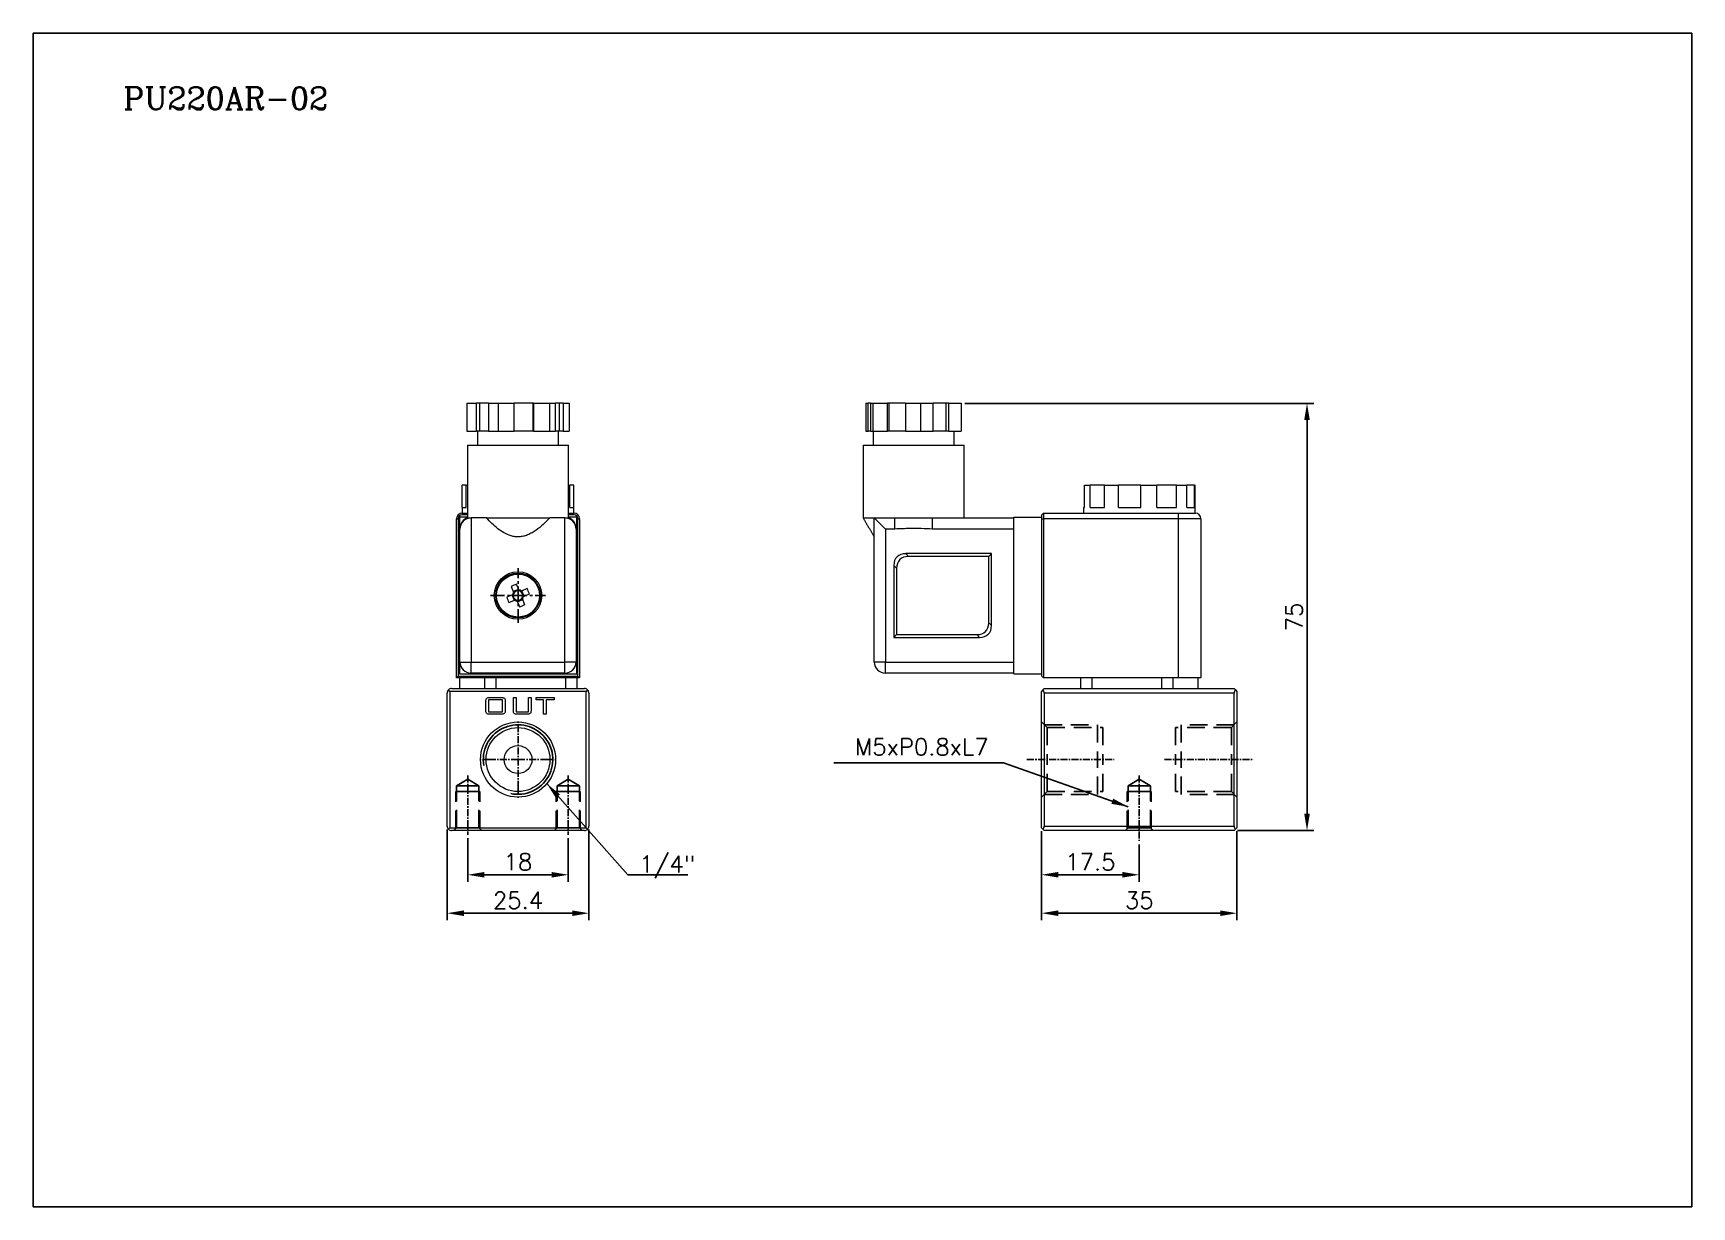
# Model space of a CAD drawing. Extents: x 43 to 657, y -277 to 163.
# Drawn here: x 360 to 657, y -47.4 to 162.6 of the extents above; entities that cross this region are included whole.
import ezdxf

# ---------------------------------------------------------------- set-up
doc = ezdxf.new("R2010")
doc.units = 0
doc.linetypes.add('CENTERX2', pattern=[4, 2.5, -0.5, 0.5, -0.5])
doc.linetypes.add('HIDDEN', pattern=[9.525, 6.35, -3.175])
doc.layers.get('0').update_dxf_attribs({"color": 254, "linetype": 'CONTINUOUS'})
doc.layers.get('Defpoints').update_dxf_attribs({"linetype": 'CONTINUOUS'})
for name, color, linetype in [('CENTER', 1, 'CENTERX2'), ('DIM', 6, 'CONTINUOUS'), ('HID', 3, 'HIDDEN'), ('LIN', 7, 'CONTINUOUS'), ('S', 5, 'HIDDEN')]:
    doc.layers.add(name, color=color, linetype=linetype)
doc.layers.add('框', color=2, linetype='CONTINUOUS', plot=False)
doc.styles.add('CHINA', font='romanc.shx', dxfattribs={"bigfont": 'chineset.shx'})
doc.styles.add('STYLE1', font='txt.shx', dxfattribs={"bigfont": 'chineset.shx'})
doc.dimstyles.new('S1', dxfattribs={"dimscale": 0, "dimtxt": 3, "dimasz": 3, "dimexe": 1.25, "dimexo": 0.625, "dimgap": 0.8, "dimtad": 1, "dimdsep": 46, "dimtxsty": 'STYLE1', "dimcen": 3, "dimclrd": 256, "dimclre": 256, "dimclrt": 4, "dimadec": 0, "dimazin": 0, "dimtfac": 1, "dimtmove": 0, "dimatfit": 3, "dimfxl": 0, "dimtolj": 1, "dimtzin": 0, "dimarcsym": 0})

# ---------------------------------------------------------------- blocks, each defined once
blk = doc.blocks.new('標準圖面說明')
at = {"layer": '框', "ltscale": 0.5}
for p, q in [((-377.02, 162.93), (-80.02, 162.93)), ((-377.02, -47.07), (-377.02, 162.93)), ((-80.02, 162.93), (-80.02, -47.07)), ((-80.02, -47.07), (-377.02, -47.07))]:
    blk.add_line(p, q, dxfattribs=at)
blk = doc.blocks.new('PU220AR-02')
at = {"color": 7, "linetype": 'Continuous', "lineweight": 15}
for p, q in [((77.66, 143.77), (77.66, 138.77)), ((77.66, 143.77), (79.41, 143.77)), ((79.41, 138.77), (79.41, 143.77)), ((79.96, 143.77), (79.41, 143.77)), ((79.96, 138.77), (79.96, 143.77)), ((81.54, 143.77), (79.96, 143.77)), ((81.54, 143.77), (81.54, 138.77)), ((81.54, 143.77), (83.29, 143.77)), ((83.29, 143.77), (83.29, 138.77)), ((83.29, 143.77), (86.13, 143.77)), ((86.13, 138.77), (86.13, 143.77)), ((89.51, 143.77), (86.13, 143.77)), ((89.51, 138.77), (89.51, 143.77)), ((89.6, 143.77), (89.51, 143.77)), ((89.6, 143.77), (89.6, 138.77)), ((89.6, 143.77), (92.45, 143.77)), ((92.45, 143.77), (92.45, 138.77)), ((92.45, 143.77), (93.54, 143.77)), ((93.54, 138.77), (93.54, 143.77)), ((94.23, 143.77), (93.54, 143.77)), ((94.23, 138.77), (94.23, 143.77)), ((94.88, 143.77), (94.23, 143.77)), ((94.88, 143.77), (94.88, 138.77)), ((94.88, 143.77), (95.97, 143.77)), ((95.97, 143.77), (95.97, 138.77)), ((149.12, 143.77), (149.12, 138.77)), ((149.12, 143.77), (149.49, 143.77)), ((149.49, 138.77), (149.49, 143.77)), ((149.95, 143.77), (149.49, 143.77)), ((149.95, 143.77), (149.95, 138.77)), ((149.95, 143.77), (150.33, 143.77)), ((150.33, 143.77), (150.33, 138.77)), ((150.33, 143.77), (152.98, 143.77)), ((152.98, 138.77), (152.98, 143.77)), ((153.25, 143.77), (152.98, 143.77)), ((153.25, 138.77), (153.25, 143.77)), ((156.22, 143.77), (153.25, 143.77)), ((156.22, 143.77), (156.22, 138.77)), ((156.22, 143.77), (158.87, 143.77)), ((158.87, 143.77), (158.87, 138.77)), ((158.87, 143.77), (161.14, 143.77)), ((161.14, 138.77), (161.14, 143.77)), ((163.49, 143.77), (161.14, 143.77)), ((163.49, 138.77), (163.49, 143.77)), ((163.92, 143.77), (163.49, 143.77)), ((163.92, 143.77), (163.92, 138.77)), ((163.92, 143.77), (166.19, 143.77)), ((166.19, 143.77), (166.19, 138.77)), ((77.66, 138.77), (79.41, 138.77)), ((79.96, 138.77), (79.41, 138.77)), ((81.54, 138.77), (79.96, 138.77)), ((81.54, 138.77), (83.29, 138.77)), ((83.29, 138.77), (86.13, 138.77)), ((89.51, 138.77), (86.13, 138.77)), ((89.6, 138.77), (89.51, 138.77)), ((89.6, 138.77), (92.45, 138.77)), ((92.45, 138.77), (93.54, 138.77)), ((94.23, 138.77), (93.54, 138.77)), ((94.88, 138.77), (94.23, 138.77)), ((94.88, 138.77), (95.97, 138.77)), ((149.12, 138.77), (149.49, 138.77)), ((149.95, 138.77), (149.49, 138.77)), ((149.95, 138.77), (150.33, 138.77)), ((150.33, 138.77), (152.98, 138.77)), ((153.25, 138.77), (152.98, 138.77)), ((156.22, 138.77), (153.25, 138.77)), ((156.22, 138.77), (158.87, 138.77)), ((158.87, 138.77), (161.14, 138.77)), ((163.49, 138.77), (161.14, 138.77)), ((163.92, 138.77), (163.49, 138.77)), ((163.92, 138.77), (166.19, 138.77)), ((77.77, 136.27), (95.87, 136.27)), ((148.6, 136.27), (166.7, 136.27)), ((76.82, 125.13), (76.82, 129.13)), ((77.53, 129.13), (76.82, 129.13)), ((77.53, 125.13), (77.53, 129.13)), ((77.53, 129.13), (77.77, 129.13)), ((95.87, 129.13), (96.11, 129.13)), ((96.11, 125.13), (96.11, 129.13)), ((96.81, 129.13), (96.11, 129.13)), ((96.81, 125.13), (96.81, 129.13)), ((188.26, 125.13), (188.26, 129.13)), ((188.26, 129.13), (189.25, 129.13)), ((189.25, 125.13), (189.25, 129.13)), ((191.86, 129.13), (189.25, 129.13)), ((191.86, 125.13), (191.86, 129.13)), ((191.86, 129.13), (194.35, 129.13)), ((194.35, 125.13), (194.35, 129.13)), ((198.35, 129.13), (194.35, 129.13)), ((198.35, 125.13), (198.35, 129.13)), ((198.35, 129.13), (201.19, 129.13)), ((201.19, 125.13), (201.19, 129.13)), ((204.71, 129.13), (201.19, 129.13)), ((204.71, 125.13), (204.71, 129.13)), ((204.71, 129.13), (206.56, 129.13)), ((206.56, 125.13), (206.56, 129.13)), ((207.95, 129.13), (206.56, 129.13)), ((207.95, 125.13), (207.95, 129.13)), ((207.95, 129.13), (208.05, 129.13)), ((76.82, 125.13), (77.53, 125.13)), ((96.11, 125.13), (96.82, 125.13)), ((188.05, 125.13), (188.26, 125.13)), ((189.25, 125.13), (191.86, 125.13)), ((194.35, 125.13), (198.35, 125.13)), ((201.19, 125.13), (204.71, 125.13)), ((206.56, 125.13), (207.95, 125.13)), ((75.82, 123.13), (76.12, 123.13)), ((75.82, 94.63), (75.82, 123.13)), ((76.12, 123.13), (76.12, 94.93)), ((76.32, 123.38), (76.32, 95.38)), ((77.77, 123.38), (76.32, 123.38)), ((76.82, 124.13), (76.82, 123.83)), ((76.82, 124.13), (77.77, 124.13)), ((77.77, 123.83), (76.82, 123.83)), ((77.77, 123.28), (78.39, 123.28)), ((78.42, 123.28), (78.42, 97.48)), ((81.14, 123.28), (78.42, 123.28)), ((81.14, 123.27), (81.14, 123.28)), ((81.14, 123.27), (92.49, 123.27)), ((92.49, 123.28), (92.49, 123.27)), ((95.22, 123.28), (92.49, 123.28)), ((95.22, 97.48), (95.22, 123.28)), ((95.25, 123.28), (95.87, 123.28)), ((95.87, 124.13), (96.82, 124.13)), ((96.82, 123.83), (95.87, 123.83)), ((97.32, 123.38), (95.87, 123.38)), ((96.82, 123.83), (96.82, 124.13)), ((97.32, 95.38), (97.32, 123.38)), ((97.52, 94.93), (97.52, 123.13)), ((97.52, 123.13), (97.82, 123.13)), ((97.82, 123.13), (97.82, 94.63)), ((148.6, 123.27), (150.6, 123.27)), ((150.6, 97.48), (150.6, 123.28)), ((152.6, 121.28), (150.6, 123.28)), ((150.6, 123.28), (154.29, 123.28)), ((154.29, 121.28), (154.29, 123.28)), ((154.29, 123.28), (161.02, 123.28)), ((161.02, 121.28), (161.02, 123.28)), ((161.02, 123.28), (175.6, 123.28)), ((175.6, 95.38), (175.6, 123.38)), ((175.6, 123.38), (180.6, 123.38)), ((180.6, 123.83), (180.9, 124.13)), ((180.6, 123.13), (180.6, 123.83)), ((180.6, 94.93), (180.6, 123.13)), ((180.6, 123.13), (180.9, 123.13)), ((180.9, 124.13), (180.9, 123.13)), ((180.9, 124.13), (198.05, 124.13)), ((180.9, 123.13), (180.9, 94.63)), ((205.1, 123.13), (180.9, 123.13)), ((198.05, 124.13), (205.1, 124.13)), ((205.1, 123.13), (205.1, 124.13)), ((205.1, 124.13), (208.1, 124.13)), ((209.1, 123.13), (205.1, 123.13)), ((205.1, 94.63), (205.1, 123.13)), ((209.1, 123.13), (209.1, 94.63)), ((76.42, 121.28), (76.42, 121.27)), ((76.42, 97.48), (76.42, 121.28)), ((97.22, 121.27), (97.22, 121.28)), ((97.22, 121.28), (97.22, 97.48)), ((152.6, 121.28), (152.6, 97.48)), ((154.29, 121.28), (152.6, 121.28)), ((175.6, 121.28), (161.02, 121.28)), ((171.6, 116.88), (156.23, 116.88)), ((156.23, 116.88), (156.73, 116.38)), ((171.1, 116.38), (156.73, 116.38)), ((171.1, 116.38), (171.6, 116.88)), ((171.1, 104.5), (171.1, 116.38)), ((171.6, 104), (171.6, 116.88)), ((154.1, 114.76), (154.1, 101.88)), ((154.6, 114.26), (154.1, 114.76)), ((154.6, 114.26), (154.6, 102.38)), ((85.58, 111.02), (86.01, 109.98)), ((86.92, 110.48), (85.97, 110.09)), ((86.96, 110.38), (86.54, 111.41)), ((88.45, 110.61), (87.42, 110.18)), ((87.92, 109.28), (87.53, 110.23)), ((85.82, 109.52), (84.79, 109.1)), ((85.18, 108.14), (86.21, 108.57)), ((85.71, 109.48), (86.1, 108.53)), ((86.67, 108.38), (87.1, 107.35)), ((86.72, 108.27), (87.67, 108.67)), ((88.05, 107.74), (87.62, 108.77)), ((87.82, 109.23), (88.85, 109.66)), ((171.1, 104.5), (171.6, 104)), ((154.6, 102.38), (154.1, 101.88)), ((154.1, 101.88), (169.48, 101.88)), ((154.6, 102.38), (168.98, 102.38)), ((169.48, 101.88), (168.98, 102.38)), ((76.32, 95.38), (97.32, 95.38)), ((76.42, 97.48), (78.42, 97.48)), ((78.42, 95.48), (78.42, 97.48)), ((78.42, 97.48), (95.22, 97.48)), ((95.22, 95.48), (78.42, 95.48)), ((95.22, 95.48), (95.22, 97.48)), ((97.22, 97.48), (95.22, 97.48)), ((152.6, 97.48), (150.6, 97.48)), ((152.6, 95.48), (152.6, 97.48)), ((152.6, 97.48), (175.6, 97.48)), ((175.6, 95.48), (152.6, 95.48)), ((175.6, 95.38), (180.6, 95.38)), ((74.62, 92.23), (74.35, 92.49)), ((99.02, 92.23), (74.62, 92.23)), ((74.62, 92.23), (74.62, 67.83)), ((74.92, 92.73), (98.72, 92.73)), ((75.82, 94.63), (76.12, 94.93)), ((97.82, 94.63), (75.82, 94.63)), ((76.12, 94.93), (97.52, 94.93)), ((76.32, 94.63), (76.32, 92.73)), ((80.82, 94.63), (80.82, 92.73)), ((82.82, 94.63), (82.82, 92.73)), ((95.32, 94.63), (95.32, 92.73)), ((97.32, 94.63), (97.32, 92.73)), ((97.52, 94.93), (97.82, 94.63)), ((99.28, 92.49), (99.02, 92.23)), ((99.02, 67.83), (99.02, 92.23)), ((180.82, 92.49), (180.55, 92.23)), ((180.55, 67.83), (180.55, 92.23)), ((180.6, 94.93), (180.9, 94.63)), ((180.82, 92.49), (181.05, 92.73)), ((205.1, 94.63), (180.9, 94.63)), ((181.05, 92.73), (215.05, 92.73)), ((187.55, 94.63), (187.55, 92.73)), ((189.55, 94.63), (189.55, 92.73)), ((202.05, 94.63), (202.05, 92.73)), ((204.05, 94.63), (204.05, 92.73)), ((209.1, 94.63), (205.1, 94.63)), ((208.55, 94.63), (208.55, 92.73)), ((215.05, 92.73), (215.29, 92.49)), ((215.29, 92.49), (215.55, 92.23)), ((215.55, 92.23), (215.55, 67.83)), ((74.12, 68.13), (74.12, 91.93)), ((81.06, 88.84), (81.06, 90.4)), ((81.54, 90.7), (81.54, 88.56)), ((84.06, 90.7), (81.54, 90.7)), ((81.75, 91.13), (83.85, 91.13)), ((84.06, 88.56), (84.06, 90.7)), ((84.54, 90.4), (84.54, 88.84)), ((85.99, 88.85), (85.99, 91.13)), ((85.99, 91.13), (86.47, 91.13)), ((86.47, 91.13), (86.47, 88.56)), ((88.67, 91.13), (89.15, 91.13)), ((88.67, 88.56), (88.67, 91.13)), ((89.15, 91.13), (89.15, 88.85)), ((90.06, 91.13), (93.27, 91.13)), ((90.06, 90.7), (90.06, 91.13)), ((91.4, 90.7), (90.06, 90.7)), ((91.4, 88.13), (91.4, 90.7)), ((91.88, 90.7), (91.88, 88.13)), ((93.27, 90.7), (91.88, 90.7)), ((93.27, 91.13), (93.27, 90.7)), ((99.52, 91.93), (99.52, 68.13)), ((215.05, 91.93), (181.05, 91.93)), ((181.05, 91.93), (181.05, 68.13)), ((215.05, 68.13), (215.05, 91.93)), ((81.54, 88.56), (84.06, 88.56)), ((83.85, 88.13), (81.75, 88.13)), ((86.47, 88.56), (88.67, 88.56)), ((88.46, 88.13), (86.67, 88.13)), ((91.88, 88.13), (91.4, 88.13)), ((74.62, 67.83), (74.35, 67.56)), ((74.62, 67.83), (99.02, 67.83)), ((98.72, 67.33), (74.92, 67.33)), ((99.28, 67.56), (99.02, 67.83)), ((180.82, 67.56), (180.55, 67.83)), ((181.05, 67.33), (180.82, 67.56)), ((181.05, 68.13), (215.05, 68.13)), ((215.05, 67.33), (181.05, 67.33)), ((215.29, 67.56), (215.05, 67.33)), ((215.29, 67.56), (215.55, 67.83))]:
    blk.add_line(p, q, dxfattribs=at)
for centre, radius in [((86.82, 109.38), 4.25), ((86.82, 109.38), 4), ((86.82, 109.38), 3.85), ((86.82, 80.03), 6.72), ((86.82, 80.03), 5.72), ((86.82, 80.03), 2.5)]:
    blk.add_circle(centre, radius, dxfattribs=at)
for centre, radius, start, end in [((76.82, 123.13), 1, 90, 180), ((76.82, 123.13), 0.7, 90, 180), ((78.42, 121.39), 2, 108.495, 180), ((78.42, 121.28), 2, 90, 180), ((95.22, 121.28), 2, 0, 90), ((95.22, 121.39), 2, 360, 71.5478), ((96.82, 123.13), 1, 0, 90), ((96.82, 123.13), 0.7, 0, 90), ((208.1, 123.13), 1, 0, 90), ((91.55, 97.93), 14.38, 110.396, 114.5006), ((86.82, 109.38), 1.01, 143.1352, 171.7614), ((86.82, 109.38), 0.851, 75.2072, 149.6894), ((86.82, 109.38), 1.01, 53.1352, 81.7614), ((86.82, 109.38), 0.851, 59.6894, 75.2072), ((86.82, 109.38), 0.851, 345.2072, 59.6894), ((75.37, 104.65), 14.38, 20.396, 24.5006), ((98.27, 114.11), 14.38, 200.396, 204.5006), ((86.82, 109.38), 0.851, 165.2072, 239.6894), ((86.82, 109.38), 0.851, 149.6894, 165.2072), ((86.82, 109.38), 1.01, 233.1352, 261.7614), ((86.82, 109.38), 0.851, 239.6894, 255.2072), ((86.82, 109.38), 0.851, 255.2072, 329.6894), ((82.09, 120.83), 14.38, 290.396, 294.5006), ((86.82, 109.38), 0.851, 329.6894, 345.2072), ((86.82, 109.38), 1.01, 323.1352, 351.7614), ((78.42, 97.48), 2, 180, 270), ((95.22, 97.48), 2, 270, 0), ((152.6, 97.48), 2, 180, 270), ((74.92, 91.93), 0.8, 135, 180), ((74.92, 91.93), 0.8, 90, 135), ((98.72, 91.93), 0.8, 45, 90), ((98.72, 91.93), 0.8, 0, 45), ((180.25, 91.93), 0.8, 0, 45), ((215.85, 91.93), 0.8, 135, 180), ((74.92, 68.13), 0.8, 180, 225), ((74.92, 68.13), 0.8, 225, 270), ((98.72, 68.13), 0.8, 270, 315), ((98.72, 68.13), 0.8, 315, 0), ((180.25, 68.13), 0.8, 315, 0), ((215.85, 68.13), 0.8, 180, 225)]:
    blk.add_arc(centre, radius, start, end, dxfattribs=at)
for centre, major_axis in [((158.35, 112.63), (3.67, -3.67)), ((158.85, 112.13), (3.67, -3.67)), ((166.86, 106.62), (-3.67, 3.67)), ((167.36, 106.12), (-3.67, 3.67))]:
    blk.add_ellipse(centre, major_axis=major_axis, ratio=0.57735, start_param=2.617994, end_param=3.665191, dxfattribs=at)
for points in [[(79.57, 138.77), (79.57, 136.27)], [(94.07, 136.27), (94.07, 138.77)], [(150.4, 138.77), (150.4, 136.27)], [(164.9, 136.27), (164.9, 138.77)], [(77.77, 136.27), (77.77, 123.28)], [(95.87, 123.28), (95.87, 136.27)], [(148.6, 136.27), (148.6, 123.27)], [(166.7, 123.28), (166.7, 136.27)], [(208.05, 124.13), (208.05, 129.13)], [(76.82, 125.13), (76.82, 124.13)], [(96.82, 124.13), (96.82, 125.13)], [(188.05, 125.13), (188.05, 124.13)], [(148.6, 123.27), (150.6, 119.88)]]:
    blk.add_open_spline(points, degree=1, dxfattribs=at)
for points, knots in [([(92.49, 123.27), (92.4, 123.17), (91.93, 122.68), (91.05, 121.82), (89.94, 120.96), (88.95, 120.39), (88.18, 120.07), (87.41, 119.9), (86.67, 119.86), (85.93, 119.95), (85.09, 120.2), (84.17, 120.66), (83.15, 121.37), (82.13, 122.24), (81.47, 122.93), (81.14, 123.27)], [0, 0, 0, 0, 0.028669, 0.150339, 0.271743, 0.337217, 0.402576, 0.456768, 0.510913, 0.565083, 0.619314, 0.704511, 0.789952, 0.894929, 1, 1, 1, 1]), ([(76.42, 121.28), (76.42, 121.31), (76.42, 121.36), (76.42, 121.37), (76.42, 121.37)], [0, 0, 0, 0, 0.582489, 1, 1, 1, 1]), ([(97.22, 121.37), (97.22, 121.37), (97.22, 121.39), (97.22, 121.31), (97.22, 121.29), (97.22, 121.28)], [0, 0, 0, 0, 0.175485, 0.601995, 1, 1, 1, 1]), ([(161.02, 121.28), (160.36, 121.3), (159.02, 121.35), (157.23, 121.41), (155.65, 121.31), (154.74, 121.29), (154.29, 121.28)], [0, 0, 0, 0, 0.296977, 0.593776, 0.7969, 1, 1, 1, 1]), ([(86.01, 109.98), (86.01, 109.98), (86.03, 109.92), (86.06, 109.87), (86.08, 109.81), (86.08, 109.81)], [0, 0, 0, 0, 0.113377, 0.930019, 1, 1, 1, 1]), ([(87.03, 110.2), (87.03, 110.2), (87.01, 110.26), (86.99, 110.32), (86.96, 110.37), (86.96, 110.38)], [0, 0, 0, 0, 0.069981, 0.886623, 1, 1, 1, 1]), ([(87.42, 110.18), (87.42, 110.18), (87.36, 110.16), (87.3, 110.14), (87.25, 110.11), (87.25, 110.11)], [0, 0, 0, 0, 0.113377, 0.930019, 1, 1, 1, 1]), ([(85.99, 109.59), (85.99, 109.59), (85.94, 109.57), (85.88, 109.55), (85.82, 109.52), (85.82, 109.52)], [0, 0, 0, 0, 0.069981, 0.886623, 1, 1, 1, 1]), ([(86.21, 108.57), (86.22, 108.57), (86.27, 108.59), (86.33, 108.62), (86.38, 108.64), (86.39, 108.64)], [0, 0, 0, 0, 0.113377, 0.930019, 1, 1, 1, 1]), ([(86.6, 108.55), (86.6, 108.55), (86.62, 108.5), (86.65, 108.44), (86.67, 108.39), (86.67, 108.38)], [0, 0, 0, 0, 0.069981, 0.886623, 1, 1, 1, 1]), ([(87.62, 108.77), (87.62, 108.78), (87.6, 108.83), (87.58, 108.89), (87.55, 108.94), (87.55, 108.95)], [0, 0, 0, 0, 0.113377, 0.930019, 1, 1, 1, 1]), ([(87.64, 109.16), (87.64, 109.16), (87.7, 109.18), (87.76, 109.21), (87.81, 109.23), (87.82, 109.23)], [0, 0, 0, 0, 0.069981, 0.886623, 1, 1, 1, 1]), ([(81.06, 90.4), (81.06, 90.48), (81.06, 90.62), (81.11, 90.84), (81.24, 91.05), (81.49, 91.12), (81.66, 91.12), (81.75, 91.13)], [0, 0, 0, 0, 0.187546, 0.374769, 0.559822, 0.779157, 1, 1, 1, 1]), ([(83.85, 91.13), (83.92, 91.12), (84.07, 91.12), (84.29, 91.07), (84.47, 90.91), (84.53, 90.66), (84.54, 90.49), (84.54, 90.4)], [0, 0, 0, 0, 0.187413, 0.3743814, 0.5591041, 0.7790927, 1, 1, 1, 1]), ([(81.75, 88.13), (81.67, 88.13), (81.53, 88.13), (81.31, 88.18), (81.12, 88.34), (81.07, 88.59), (81.06, 88.76), (81.06, 88.84)], [0, 0, 0, 0, 0.187473, 0.374481, 0.559185, 0.779085, 1, 1, 1, 1]), ([(84.54, 88.84), (84.54, 88.77), (84.53, 88.62), (84.49, 88.41), (84.36, 88.21), (84.11, 88.14), (83.94, 88.13), (83.85, 88.13)], [0, 0, 0, 0, 0.187531, 0.374685, 0.559582, 0.779125, 1, 1, 1, 1]), ([(86.67, 88.13), (86.6, 88.13), (86.45, 88.13), (86.24, 88.18), (86.05, 88.34), (86, 88.59), (85.99, 88.76), (85.99, 88.85)], [0, 0, 0, 0, 0.187445, 0.374506, 0.559175, 0.779084, 1, 1, 1, 1]), ([(89.15, 88.85), (89.15, 88.77), (89.14, 88.63), (89.1, 88.41), (88.96, 88.21), (88.72, 88.14), (88.55, 88.13), (88.46, 88.13)], [0, 0, 0, 0, 0.187518, 0.374677, 0.559697, 0.77915, 1, 1, 1, 1])]:
    blk.add_open_spline(points, degree=3, knots=knots, dxfattribs=at)
blk = doc.blocks.new('*D22')
at = {"layer": 'Defpoints', "color": 0, "ltscale": 0.5}
for p in [(437.8, 19.18), (455.8, 19.18), (455.8, 12.01)]:
    blk.add_point(p, dxfattribs=at)
at = {"layer": 'DIM', "lineweight": -2, "ltscale": 0.5}
for p, q in [((437.8, 18.56), (437.8, 10.76)), ((455.8, 18.56), (455.8, 10.76)), ((440.8, 12.01), (452.8, 12.01))]:
    blk.add_line(p, q, dxfattribs=at)
at = {"layer": 'DIM', "ltscale": 0.5}
for points in [[(440.8, 12.51), (440.8, 11.51), (437.8, 12.01)], [(452.8, 12.51), (452.8, 11.51), (455.8, 12.01)]]:
    blk.add_solid(points, dxfattribs=at)
at = {"layer": 'DIM', "color": 4, "ltscale": 0.5, "insert": (446.8, 14.31), "char_height": 3, "attachment_point": 5, "style": 'STYLE1'}
blk.add_mtext('\\A1;18', dxfattribs=at)
blk = doc.blocks.new('*D23')
at = {"layer": 'Defpoints', "color": 0, "ltscale": 0.5}
for p in [(434.1, 20.72), (459.5, 20.72), (459.5, 5.13)]:
    blk.add_point(p, dxfattribs=at)
at = {"layer": 'DIM', "lineweight": -2, "ltscale": 0.5}
for p, q in [((434.1, 20.1), (434.1, 3.88)), ((459.5, 20.1), (459.5, 3.88)), ((437.1, 5.13), (456.5, 5.13))]:
    blk.add_line(p, q, dxfattribs=at)
at = {"layer": 'DIM', "ltscale": 0.5}
for points in [[(437.1, 5.63), (437.1, 4.63), (434.1, 5.13)], [(456.5, 5.63), (456.5, 4.63), (459.5, 5.13)]]:
    blk.add_solid(points, dxfattribs=at)
at = {"layer": 'DIM', "color": 4, "ltscale": 0.5, "insert": (446.8, 7.43), "char_height": 3, "attachment_point": 5, "style": 'STYLE1'}
blk.add_mtext('\\A1;25.4', dxfattribs=at)
blk = doc.blocks.new('*D24')
at = {"layer": 'Defpoints', "color": 0, "ltscale": 0.5}
for p in [(540.54, 20.42), (558.04, 18.06), (558.04, 12.01)]:
    blk.add_point(p, dxfattribs=at)
at = {"layer": 'DIM', "lineweight": -2, "ltscale": 0.5}
for p, q in [((540.54, 19.8), (540.54, 10.76)), ((558.04, 17.43), (558.04, 10.76)), ((543.54, 12.01), (555.04, 12.01))]:
    blk.add_line(p, q, dxfattribs=at)
at = {"layer": 'DIM', "ltscale": 0.5}
for points in [[(543.54, 12.51), (543.54, 11.51), (540.54, 12.01)], [(555.04, 12.51), (555.04, 11.51), (558.04, 12.01)]]:
    blk.add_solid(points, dxfattribs=at)
at = {"layer": 'DIM', "color": 4, "ltscale": 0.5, "insert": (549.29, 14.31), "char_height": 3, "attachment_point": 5, "style": 'STYLE1'}
blk.add_mtext('\\A1;17.5', dxfattribs=at)
blk = doc.blocks.new('*D25')
at = {"layer": 'Defpoints', "color": 0, "ltscale": 0.5}
for p in [(540.54, 20.42), (575.54, 20.42), (575.54, 5.13)]:
    blk.add_point(p, dxfattribs=at)
at = {"layer": 'DIM', "lineweight": -2, "ltscale": 0.5}
for p, q in [((540.54, 19.8), (540.54, 3.88)), ((575.54, 19.8), (575.54, 3.88)), ((543.54, 5.13), (572.54, 5.13))]:
    blk.add_line(p, q, dxfattribs=at)
at = {"layer": 'DIM', "ltscale": 0.5}
for points in [[(543.54, 5.63), (543.54, 4.63), (540.54, 5.13)], [(572.54, 5.63), (572.54, 4.63), (575.54, 5.13)]]:
    blk.add_solid(points, dxfattribs=at)
at = {"layer": 'DIM', "color": 4, "ltscale": 0.5, "insert": (558.04, 7.43), "char_height": 3, "attachment_point": 5, "style": 'STYLE1'}
blk.add_mtext('\\A1;35', dxfattribs=at)
blk = doc.blocks.new('*D26')
at = {"layer": 'Defpoints', "color": 0, "ltscale": 0.5}
for p in [(526.18, 96.36), (575.04, 19.92), (588.08, 19.92)]:
    blk.add_point(p, dxfattribs=at)
at = {"layer": 'DIM', "lineweight": -2, "ltscale": 0.5}
for p, q in [((526.8, 96.36), (589.33, 96.36)), ((588.08, 93.36), (588.08, 22.92)), ((575.66, 19.92), (589.33, 19.92))]:
    blk.add_line(p, q, dxfattribs=at)
at = {"layer": 'DIM', "ltscale": 0.5}
for points in [[(587.58, 93.36), (588.58, 93.36), (588.08, 96.36)], [(587.58, 22.92), (588.58, 22.92), (588.08, 19.92)]]:
    blk.add_solid(points, dxfattribs=at)
at = {"layer": 'DIM', "color": 4, "ltscale": 0.5, "insert": (585.78, 58.14), "char_height": 3, "attachment_point": 5, "rotation": 90, "style": 'STYLE1'}
blk.add_mtext('\\A1;75', dxfattribs=at)

msp = doc.modelspace()

# ---------------------------------------------------------------- linework, layer by layer
at = {"layer": 'CENTER'}
for p, q in [((446.802, 57.063), (446.802, 66.885)), ((441.892, 61.974), (451.713, 61.974))]:
    msp.add_line(p, q, dxfattribs=at)
at = {"layer": 'CENTER', "ltscale": 0.5}
for p, q in [((446.802, 37.707), (446.802, 39.707)), ((446.802, 27.541), (446.802, 37.707)), ((437.802, 29.76), (437.802, 19.184)), ((441.719, 32.624), (439.719, 32.624)), ((446.802, 32.624), (441.719, 32.624)), ((446.802, 32.624), (451.885, 32.624)), ((451.885, 32.624), (453.885, 32.624)), ((455.802, 29.76), (455.802, 19.184)), ((537.926, 32.624), (553.539, 32.624)), ((558.039, 29.76), (558.039, 18.059)), ((562.539, 32.624), (578.559, 32.624)), ((446.802, 27.541), (446.802, 25.541))]:
    msp.add_line(p, q, dxfattribs=at)
at = {"layer": 'HID', "ltscale": 0.5}
for p, q in [((540.539, 39.346), (541.539, 38.346)), ((575.539, 39.346), (574.539, 38.346)), ((541.539, 38.346), (551.539, 38.346)), ((541.539, 38.346), (541.539, 32.624)), ((551.539, 38.346), (551.539, 32.624)), ((564.539, 38.346), (564.539, 32.624)), ((574.539, 38.346), (564.539, 38.346)), ((574.539, 38.346), (574.539, 32.624)), ((541.539, 26.901), (541.539, 32.624)), ((551.539, 26.901), (551.539, 32.624)), ((564.539, 26.901), (564.539, 32.624)), ((574.539, 26.901), (574.539, 32.624)), ((435.808, 27.924), (437.802, 29.122)), ((435.808, 27.924), (437.802, 27.924)), ((435.808, 20.424), (435.808, 27.924)), ((439.797, 27.924), (437.802, 29.122)), ((439.797, 27.924), (437.802, 27.924)), ((439.797, 20.424), (439.797, 27.924)), ((453.808, 27.924), (455.802, 29.122)), ((453.808, 27.924), (455.802, 27.924)), ((453.808, 20.424), (453.808, 27.924)), ((457.797, 27.924), (455.802, 29.122)), ((457.797, 27.924), (455.802, 27.924)), ((457.797, 20.424), (457.797, 27.924)), ((540.539, 25.901), (541.539, 26.901)), ((541.539, 26.901), (551.539, 26.901)), ((556.045, 27.924), (558.039, 29.122)), ((556.045, 27.924), (558.039, 27.924)), ((556.045, 20.424), (556.045, 27.924)), ((560.033, 27.924), (558.039, 29.122)), ((560.033, 27.924), (558.039, 27.924)), ((560.033, 20.424), (560.033, 27.924)), ((574.539, 26.901), (564.539, 26.901)), ((575.539, 25.901), (574.539, 26.901)), ((435.808, 20.424), (435.302, 19.924)), ((435.808, 20.424), (437.802, 20.424)), ((439.797, 20.424), (437.802, 20.424)), ((439.797, 20.424), (440.302, 19.924)), ((453.808, 20.424), (453.302, 19.924)), ((453.808, 20.424), (455.802, 20.424)), ((457.797, 20.424), (455.802, 20.424)), ((457.797, 20.424), (458.302, 19.924)), ((556.045, 20.424), (555.539, 19.924)), ((556.045, 20.424), (558.039, 20.424)), ((560.033, 20.424), (558.039, 20.424)), ((560.033, 20.424), (560.539, 19.924))]:
    msp.add_line(p, q, dxfattribs=at)
at = {"layer": 'S', "ltscale": 0.5}
for p, q in [((541.039, 38.846), (550.539, 38.846)), ((550.539, 38.846), (550.539, 32.624)), ((575.039, 38.846), (565.539, 38.846)), ((565.539, 38.846), (565.539, 32.624)), ((550.539, 26.401), (550.539, 32.624)), ((565.539, 26.401), (565.539, 32.624)), ((435.652, 26.924), (437.802, 26.924)), ((435.652, 20.27), (435.652, 26.924)), ((439.952, 26.924), (437.802, 26.924)), ((439.952, 20.27), (439.952, 26.924)), ((453.652, 26.924), (455.802, 26.924)), ((453.652, 20.27), (453.652, 26.924)), ((457.952, 26.924), (455.802, 26.924)), ((457.952, 20.27), (457.952, 26.924)), ((555.889, 26.924), (558.039, 26.924)), ((555.889, 20.27), (555.889, 26.924)), ((560.189, 26.924), (558.039, 26.924)), ((560.189, 20.27), (560.189, 26.924)), ((541.039, 26.401), (550.539, 26.401)), ((575.039, 26.401), (565.539, 26.401))]:
    msp.add_line(p, q, dxfattribs=at)
at = {"layer": 'S', "linetype": 'ByBlock', "ltscale": 0.5}
msp.add_arc((446.802, 32.624), 6.223, 258.0258, 189.96783, dxfattribs=at)

# ---------------------------------------------------------------- block references
at = {"layer": 'CENTER', "ltscale": 0.5}
msp.add_blockref('PU220AR-02', (359.985, -47.404), dxfattribs=at)
at = {"layer": '框', "ltscale": 0.5}
msp.add_blockref('標準圖面說明', (737.004, -0.333), dxfattribs=at)

# ---------------------------------------------------------------- texts
at = {"layer": 'DIM', "color": 4, "ltscale": 0.5, "char_height": 3, "style": 'STYLE1'}
for s, insert, attachment_point in [('M5xP0.8xL7', (531.061, 33.392), 9), ('\\A1;1/4"', (468.526, 15.412), 1)]:
    msp.add_mtext(s, dxfattribs=dict(at, insert=insert, attachment_point=attachment_point))
at = {"layer": 'LIN', "ltscale": 0.5, "style": 'CHINA'}
msp.add_text('PU220AR-02', height=4, dxfattribs=at).set_placement((376.126, 148.933))

# ---------------------------------------------------------------- dimensions: what is measured, and where the dimension line sits
at = {"layer": 'DIM', "ltscale": 0.5}
dim = msp.add_linear_dim(base=(588.079, 19.924), p1=(526.177, 96.364), p2=(575.039, 19.924), angle=90, text='75', dimstyle='S1', override={"dimscale": 1}, dxfattribs=at)
dim.commit()
dim.dimension.update_dxf_attribs({"geometry": '*D26', "text_midpoint": (588.079, 58.144), "dimtype": 160})
for base, p1, p2, picture, middle in [((459.502, 5.129), (434.102, 20.724), (459.502, 20.724), '*D23', (446.802, 7.429)), ((455.802, 12.006), (437.802, 19.184), (455.802, 19.184), '*D22', (446.802, 14.306)), ((558.039, 12.006), (540.539, 20.424), (558.039, 18.059), '*D24', (549.289, 14.306)), ((575.539, 5.129), (540.539, 20.424), (575.539, 20.424), '*D25', (558.039, 7.429))]:
    dim = msp.add_linear_dim(base=base, p1=p1, p2=p2, dimstyle='S1', override={"dimscale": 1}, dxfattribs=at)
    dim.commit()
    dim.dimension.update_dxf_attribs({"geometry": picture, "text_midpoint": middle})

# ---------------------------------------------------------------- leaders
at = {"layer": 'DIM', "ltscale": 0.5, "annotation_type": 0, "has_hookline": 1}
for points, hookline_direction, text_width in [([(556.045, 24.174), (533.717, 32.029), (503.357, 32.017)], 1, 26.5), ([(451.961, 28.313), (466.451, 12.006), (477.18, 12.019)], 0, 9)]:
    msp.add_leader(points, dimstyle='S1', override={"dimscale": 1, "dimtad": 0}, dxfattribs=dict(at, hookline_direction=hookline_direction, text_width=text_width))

doc.saveas('drawing.dxf')
